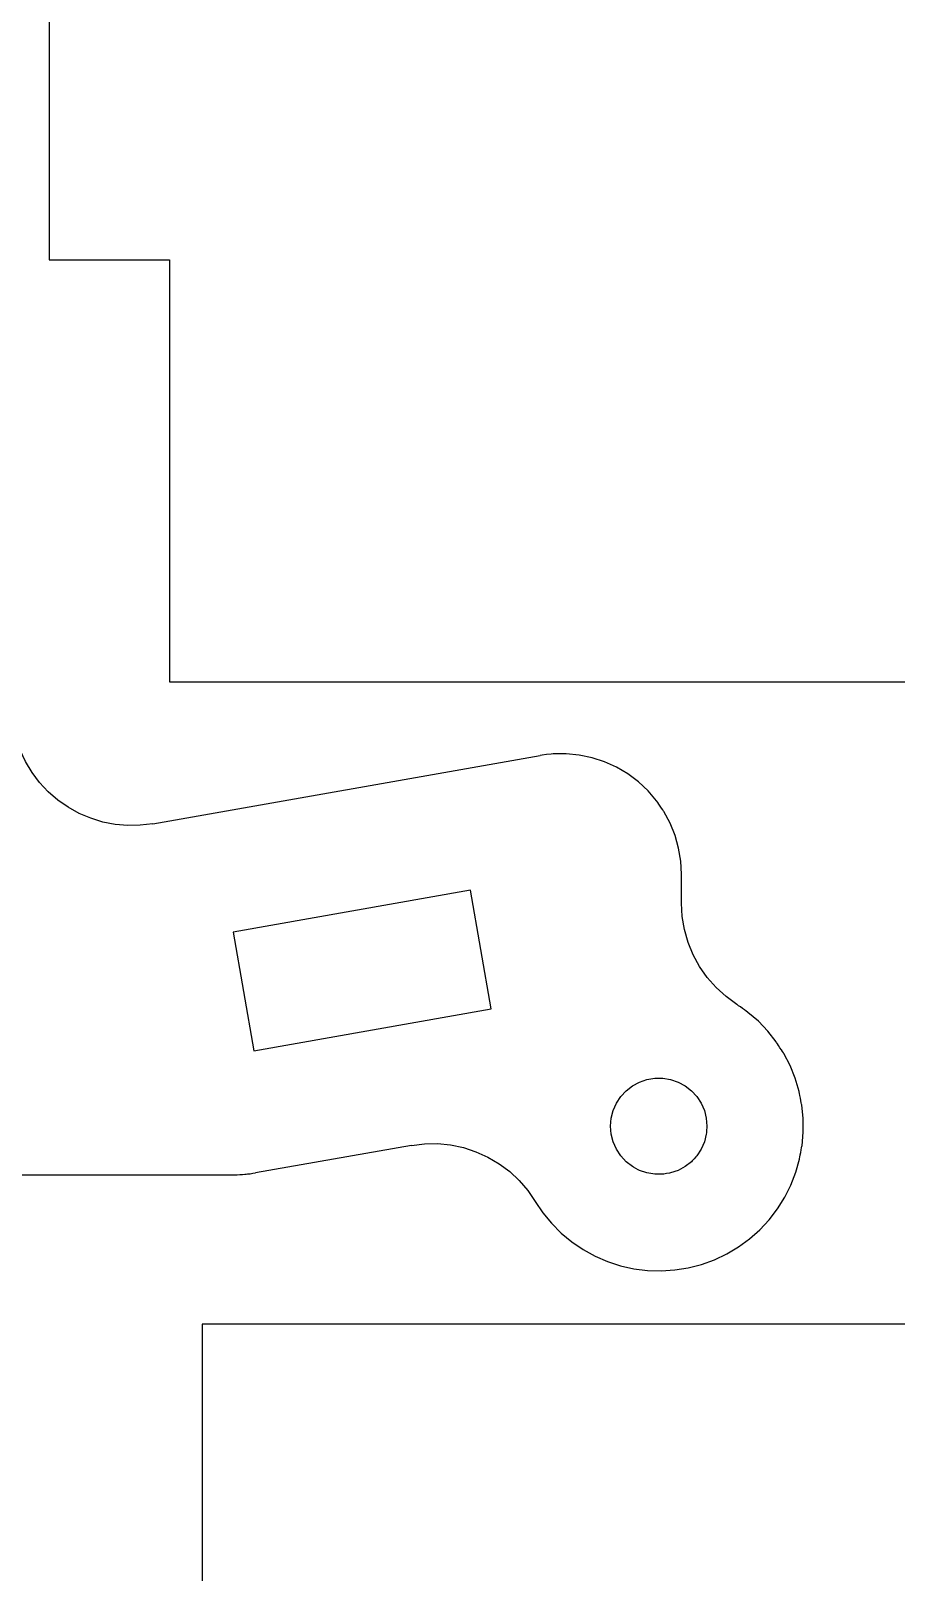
# Model space of a CAD drawing. Header units: centimetres. Extents: x -35.6 to 35, y -21 to 21.
# Drawn here: x 23.95 to 27.54, y -10.79 to -4.4 of the extents above; entities that cross this region are included whole.
import ezdxf

# ---------------------------------------------------------------- set-up
doc = ezdxf.new("R2010")
doc.units = ezdxf.units.CM
doc.header["$MEASUREMENT"] = 0
doc.layers.add('Capa 1', color=7, linetype='Continuous')

msp = doc.modelspace()

# ---------------------------------------------------------------- linework, layer by layer
at = {"layer": 'Capa 1', "color": 1, "lineweight": 25}
for points in [[(24.02673, -4.35157), (24.02673, -4.35157), (24.02673, -5.35155), (24.02673, -5.35155)], [(24.02673, -5.35155), (24.02673, -5.35155), (24.52675, -5.35155), (24.52675, -5.35155)], [(24.52675, -5.35155), (24.52675, -5.35155), (24.52675, -7.10158), (24.52675, -7.10158)], [(24.52675, -7.10158), (24.52675, -7.10158), (29.02675, -7.10158), (29.02675, -7.10158)], [(24.45713, -7.69051), (24.45713, -7.69051), (26.06421, -7.40712), (26.06421, -7.40712)], [(26.65106, -8.01922), (26.65106, -8.01922), (26.65106, -7.89953), (26.65106, -7.89953)], [(25.77497, -7.96585), (25.77497, -7.96585), (24.79015, -8.13949), (24.79015, -8.13949)], [(25.86179, -8.45826), (25.86179, -8.45826), (25.77497, -7.96585), (25.77497, -7.96585)], [(24.79015, -8.13949), (24.79015, -8.13949), (24.87697, -8.63189), (24.87697, -8.63189)], [(24.87697, -8.63189), (24.87697, -8.63189), (25.86179, -8.45826), (25.86179, -8.45826)], [(25.53035, -9.02439), (25.53035, -9.02439), (24.88286, -9.13859), (24.88286, -9.13859)], [(23.1025, -9.14617), (23.1025, -9.14617), (24.79604, -9.14617), (24.79604, -9.14617)], [(29.16247, -9.76672), (29.16247, -9.76672), (24.66248, -9.76672), (24.66248, -9.76672)], [(24.66248, -9.76672), (24.66248, -9.76672), (24.66248, -11.51674), (24.66248, -11.51674)]]:
    msp.add_open_spline(points, degree=3, dxfattribs=at)
for points, knots in [([(24.45713, -7.69051), (24.45713, -7.69051), (24.40517, -7.69689), (24.40517, -7.69689), (24.40517, -7.69689), (24.40517, -7.69689), (24.35285, -7.69781), (24.35285, -7.69781), (24.35285, -7.69781), (24.35285, -7.69781), (24.30071, -7.69326), (24.30071, -7.69326), (24.30071, -7.69326), (24.30071, -7.69326), (24.24934, -7.68324), (24.24934, -7.68324), (24.24934, -7.68324), (24.24934, -7.68324), (24.19929, -7.66796), (24.19929, -7.66796), (24.19929, -7.66796), (24.19929, -7.66796), (24.15113, -7.6475), (24.15113, -7.6475), (24.15113, -7.6475), (24.15113, -7.6475), (24.10534, -7.62214), (24.10534, -7.62214), (24.10534, -7.62214), (24.10534, -7.62214), (24.06248, -7.59212), (24.06248, -7.59212), (24.06248, -7.59212), (24.06248, -7.59212), (24.02297, -7.55779), (24.02297, -7.55779), (24.02297, -7.55779), (24.02297, -7.55779), (23.98727, -7.51951), (23.98727, -7.51951), (23.98727, -7.51951), (23.98727, -7.51951), (23.9558, -7.47771), (23.9558, -7.47771), (23.9558, -7.47771), (23.9558, -7.47771), (23.92885, -7.43284), (23.92885, -7.43284), (23.92885, -7.43284), (23.92885, -7.43284), (23.90673, -7.38542), (23.90673, -7.38542), (23.90673, -7.38542), (23.90673, -7.38542), (23.88965, -7.33593), (23.88965, -7.33593), (23.88965, -7.33593), (23.88965, -7.33593), (23.8779, -7.28492), (23.8779, -7.28492)], [0, 0, 0, 0, 0.0625, 0.0625, 0.0625, 0.0625, 0.125, 0.125, 0.125, 0.125, 0.1875, 0.1875, 0.1875, 0.1875, 0.25, 0.25, 0.25, 0.25, 0.3125, 0.3125, 0.3125, 0.3125, 0.375, 0.375, 0.375, 0.375, 0.4375, 0.4375, 0.4375, 0.4375, 0.5, 0.5, 0.5, 0.5, 0.5625, 0.5625, 0.5625, 0.5625, 0.625, 0.625, 0.625, 0.625, 0.6875, 0.6875, 0.6875, 0.6875, 0.75, 0.75, 0.75, 0.75, 0.8125, 0.8125, 0.8125, 0.8125, 0.875, 0.875, 0.875, 0.875, 1, 1, 1, 1]), ([(26.65106, -7.89953), (26.65106, -7.89953), (26.64806, -7.84509), (26.64806, -7.84509), (26.64806, -7.84509), (26.64806, -7.84509), (26.6392, -7.79133), (26.6392, -7.79133), (26.6392, -7.79133), (26.6392, -7.79133), (26.62449, -7.73884), (26.62449, -7.73884), (26.62449, -7.73884), (26.62449, -7.73884), (26.60421, -7.68821), (26.60421, -7.68821), (26.60421, -7.68821), (26.60421, -7.68821), (26.57849, -7.64016), (26.57849, -7.64016), (26.57849, -7.64016), (26.57849, -7.64016), (26.54773, -7.59515), (26.54773, -7.59515), (26.54773, -7.59515), (26.54773, -7.59515), (26.51224, -7.55377), (26.51224, -7.55377), (26.51224, -7.55377), (26.51224, -7.55377), (26.47244, -7.51652), (26.47244, -7.51652), (26.47244, -7.51652), (26.47244, -7.51652), (26.42884, -7.48381), (26.42884, -7.48381), (26.42884, -7.48381), (26.42884, -7.48381), (26.38192, -7.45605), (26.38192, -7.45605), (26.38192, -7.45605), (26.38192, -7.45605), (26.33225, -7.43354), (26.33225, -7.43354), (26.33225, -7.43354), (26.33225, -7.43354), (26.28046, -7.41657), (26.28046, -7.41657), (26.28046, -7.41657), (26.28046, -7.41657), (26.22712, -7.40536), (26.22712, -7.40536), (26.22712, -7.40536), (26.22712, -7.40536), (26.17287, -7.40003), (26.17287, -7.40003), (26.17287, -7.40003), (26.17287, -7.40003), (26.11836, -7.40059), (26.11836, -7.40059), (26.11836, -7.40059), (26.11836, -7.40059), (26.06421, -7.40712), (26.06421, -7.40712)], [0, 0, 0, 0, 0.0588235, 0.0588235, 0.0588235, 0.0588235, 0.1176471, 0.1176471, 0.1176471, 0.1176471, 0.1764706, 0.1764706, 0.1764706, 0.1764706, 0.2352941, 0.2352941, 0.2352941, 0.2352941, 0.2941176, 0.2941176, 0.2941176, 0.2941177, 0.3529412, 0.3529412, 0.3529412, 0.3529412, 0.4117647, 0.4117647, 0.4117647, 0.4117647, 0.4705882, 0.4705882, 0.4705882, 0.4705882, 0.5294118, 0.5294118, 0.5294118, 0.5294118, 0.5882353, 0.5882353, 0.5882353, 0.5882353, 0.6470588, 0.6470588, 0.6470588, 0.6470588, 0.7058824, 0.7058824, 0.7058824, 0.7058824, 0.7647059, 0.7647059, 0.7647059, 0.7647059, 0.8235294, 0.8235294, 0.8235294, 0.8235294, 0.8823529, 0.8823529, 0.8823529, 0.882353, 1, 1, 1, 1]), ([(26.88096, -8.44002), (26.88096, -8.44002), (26.83595, -8.40746), (26.83595, -8.40746), (26.83595, -8.40746), (26.83595, -8.40746), (26.79485, -8.37013), (26.79485, -8.37013), (26.79485, -8.37013), (26.79485, -8.37013), (26.75812, -8.32847), (26.75812, -8.32847), (26.75812, -8.32847), (26.75812, -8.32847), (26.72627, -8.283), (26.72627, -8.283), (26.72627, -8.283), (26.72627, -8.283), (26.69963, -8.23424), (26.69963, -8.23424), (26.69963, -8.23424), (26.69963, -8.23424), (26.67857, -8.18288), (26.67857, -8.18288), (26.67857, -8.18288), (26.67857, -8.18288), (26.66333, -8.12947), (26.66333, -8.12947), (26.66333, -8.12947), (26.66333, -8.12947), (26.65412, -8.07468), (26.65412, -8.07468), (26.65412, -8.07468), (26.65412, -8.07468), (26.65106, -8.01922), (26.65106, -8.01922)], [0, 0, 0, 0, 0.1, 0.1, 0.1, 0.1, 0.2, 0.2, 0.2, 0.2, 0.3, 0.3, 0.3, 0.3, 0.4, 0.4, 0.4, 0.4, 0.5, 0.5, 0.5, 0.5, 0.6, 0.6, 0.6, 0.6, 0.7, 0.7, 0.7, 0.7, 0.8, 0.8, 0.8, 0.8, 1, 1, 1, 1]), ([(26.04431, -9.25687), (26.04431, -9.25687), (26.07606, -9.3039), (26.07606, -9.3039), (26.07606, -9.3039), (26.07606, -9.3039), (26.11212, -9.34772), (26.11212, -9.34772), (26.11212, -9.34772), (26.11212, -9.34772), (26.15216, -9.38793), (26.15216, -9.38793), (26.15216, -9.38793), (26.15216, -9.38793), (26.19583, -9.42416), (26.19583, -9.42416), (26.19583, -9.42416), (26.19583, -9.42416), (26.24268, -9.45612), (26.24268, -9.45612), (26.24268, -9.45612), (26.24268, -9.45612), (26.29239, -9.48353), (26.29239, -9.48353), (26.29239, -9.48353), (26.29239, -9.48353), (26.34446, -9.50611), (26.34446, -9.50611), (26.34446, -9.50611), (26.34446, -9.50611), (26.39843, -9.52365), (26.39843, -9.52365), (26.39843, -9.52365), (26.39843, -9.52365), (26.45378, -9.53603), (26.45378, -9.53603), (26.45378, -9.53603), (26.45378, -9.53603), (26.51009, -9.54312), (26.51009, -9.54312), (26.51009, -9.54312), (26.51009, -9.54312), (26.56681, -9.54488), (26.56681, -9.54488), (26.56681, -9.54488), (26.56681, -9.54488), (26.62343, -9.54125), (26.62343, -9.54125), (26.62343, -9.54125), (26.62343, -9.54125), (26.67945, -9.53229), (26.67945, -9.53229), (26.67945, -9.53229), (26.67945, -9.53229), (26.73438, -9.51807), (26.73438, -9.51807), (26.73438, -9.51807), (26.73438, -9.51807), (26.78776, -9.49874), (26.78776, -9.49874), (26.78776, -9.49874), (26.78776, -9.49874), (26.83902, -9.47447), (26.83902, -9.47447), (26.83902, -9.47447), (26.83902, -9.47447), (26.88777, -9.44543), (26.88777, -9.44543), (26.88777, -9.44543), (26.88777, -9.44543), (26.9336, -9.41196), (26.9336, -9.41196), (26.9336, -9.41196), (26.9336, -9.41196), (26.976, -9.37428), (26.976, -9.37428), (26.976, -9.37428), (26.976, -9.37428), (27.0147, -9.33276), (27.0147, -9.33276), (27.0147, -9.33276), (27.0147, -9.33276), (27.04927, -9.28778), (27.04927, -9.28778), (27.04927, -9.28778), (27.04927, -9.28778), (27.07947, -9.23973), (27.07947, -9.23973), (27.07947, -9.23973), (27.07947, -9.23973), (27.10497, -9.18904), (27.10497, -9.18904), (27.10497, -9.18904), (27.10497, -9.18904), (27.12558, -9.13615), (27.12558, -9.13615), (27.12558, -9.13615), (27.12558, -9.13615), (27.1411, -9.08158), (27.1411, -9.08158), (27.1411, -9.08158), (27.1411, -9.08158), (27.1514, -9.02577), (27.1514, -9.02577), (27.1514, -9.02577), (27.1514, -9.02577), (27.15637, -8.96926), (27.15637, -8.96926), (27.15637, -8.96926), (27.15637, -8.96926), (27.15599, -8.91253), (27.15599, -8.91253), (27.15599, -8.91253), (27.15599, -8.91253), (27.15024, -8.85605), (27.15024, -8.85605), (27.15024, -8.85605), (27.15024, -8.85605), (27.13919, -8.80042), (27.13919, -8.80042), (27.13919, -8.80042), (27.13919, -8.80042), (27.12293, -8.74605), (27.12293, -8.74605), (27.12293, -8.74605), (27.12293, -8.74605), (27.10162, -8.69345), (27.10162, -8.69345), (27.10162, -8.69345), (27.10162, -8.69345), (27.07541, -8.64311), (27.07541, -8.64311), (27.07541, -8.64311), (27.07541, -8.64311), (27.04458, -8.59549), (27.04458, -8.59549), (27.04458, -8.59549), (27.04458, -8.59549), (27.00937, -8.55097), (27.00937, -8.55097), (27.00937, -8.55097), (27.00937, -8.55097), (26.97014, -8.50997), (26.97014, -8.50997), (26.97014, -8.50997), (26.97014, -8.50997), (26.92721, -8.4729), (26.92721, -8.4729), (26.92721, -8.4729), (26.92721, -8.4729), (26.88096, -8.44002), (26.88096, -8.44002)], [0, 0, 0, 0, 0.025641, 0.025641, 0.025641, 0.025641, 0.0512821, 0.0512821, 0.0512821, 0.0512821, 0.0769231, 0.0769231, 0.0769231, 0.0769231, 0.1025641, 0.1025641, 0.1025641, 0.1025641, 0.1282051, 0.1282051, 0.1282051, 0.1282051, 0.1538462, 0.1538462, 0.1538462, 0.1538462, 0.1794872, 0.1794872, 0.1794872, 0.1794872, 0.2051282, 0.2051282, 0.2051282, 0.2051282, 0.2307692, 0.2307692, 0.2307692, 0.2307692, 0.2564103, 0.2564103, 0.2564103, 0.2564103, 0.2820513, 0.2820513, 0.2820513, 0.2820513, 0.3076923, 0.3076923, 0.3076923, 0.3076923, 0.3333333, 0.3333333, 0.3333333, 0.3333333, 0.3589744, 0.3589744, 0.3589744, 0.3589744, 0.3846154, 0.3846154, 0.3846154, 0.3846154, 0.4102564, 0.4102564, 0.4102564, 0.4102564, 0.4358974, 0.4358974, 0.4358974, 0.4358974, 0.4615385, 0.4615385, 0.4615385, 0.4615385, 0.4871795, 0.4871795, 0.4871795, 0.4871795, 0.5128205, 0.5128205, 0.5128205, 0.5128205, 0.5384615, 0.5384615, 0.5384615, 0.5384615, 0.5641026, 0.5641026, 0.5641026, 0.5641026, 0.5897436, 0.5897436, 0.5897436, 0.5897436, 0.6153846, 0.6153846, 0.6153846, 0.6153846, 0.6410256, 0.6410256, 0.6410256, 0.6410257, 0.6666667, 0.6666667, 0.6666667, 0.6666667, 0.6923077, 0.6923077, 0.6923077, 0.6923077, 0.7179487, 0.7179487, 0.7179487, 0.7179487, 0.7435897, 0.7435897, 0.7435897, 0.7435898, 0.7692308, 0.7692308, 0.7692308, 0.7692308, 0.7948718, 0.7948718, 0.7948718, 0.7948718, 0.8205128, 0.8205128, 0.8205128, 0.8205128, 0.8461538, 0.8461538, 0.8461538, 0.8461539, 0.8717949, 0.8717949, 0.8717949, 0.8717949, 0.8974359, 0.8974359, 0.8974359, 0.8974359, 0.9230769, 0.9230769, 0.9230769, 0.9230769, 0.9487179, 0.9487179, 0.9487179, 0.948718, 1, 1, 1, 1]), ([(26.75685, -8.94495), (26.75685, -8.94495), (26.75414, -8.91203), (26.75414, -8.91203), (26.75414, -8.91203), (26.75414, -8.91203), (26.74602, -8.88), (26.74602, -8.88), (26.74602, -8.88), (26.74602, -8.88), (26.73276, -8.84977), (26.73276, -8.84977), (26.73276, -8.84977), (26.73276, -8.84977), (26.7147, -8.82211), (26.7147, -8.82211), (26.7147, -8.82211), (26.7147, -8.82211), (26.69233, -8.79781), (26.69233, -8.79781), (26.69233, -8.79781), (26.69233, -8.79781), (26.66626, -8.77752), (26.66626, -8.77752), (26.66626, -8.77752), (26.66626, -8.77752), (26.63719, -8.76179), (26.63719, -8.76179), (26.63719, -8.76179), (26.63719, -8.76179), (26.60594, -8.75106), (26.60594, -8.75106), (26.60594, -8.75106), (26.60594, -8.75106), (26.57337, -8.74563), (26.57337, -8.74563), (26.57337, -8.74563), (26.57337, -8.74563), (26.54035, -8.74563), (26.54035, -8.74563), (26.54035, -8.74563), (26.54035, -8.74563), (26.50776, -8.75106), (26.50776, -8.75106), (26.50776, -8.75106), (26.50776, -8.75106), (26.4765, -8.76179), (26.4765, -8.76179), (26.4765, -8.76179), (26.4765, -8.76179), (26.44747, -8.77752), (26.44747, -8.77752), (26.44747, -8.77752), (26.44747, -8.77752), (26.4214, -8.79781), (26.4214, -8.79781), (26.4214, -8.79781), (26.4214, -8.79781), (26.39903, -8.82211), (26.39903, -8.82211), (26.39903, -8.82211), (26.39903, -8.82211), (26.38097, -8.84977), (26.38097, -8.84977), (26.38097, -8.84977), (26.38097, -8.84977), (26.3677, -8.88), (26.3677, -8.88), (26.3677, -8.88), (26.3677, -8.88), (26.35959, -8.91203), (26.35959, -8.91203), (26.35959, -8.91203), (26.35959, -8.91203), (26.35687, -8.94495), (26.35687, -8.94495), (26.35687, -8.94495), (26.35687, -8.94495), (26.35959, -8.97786), (26.35959, -8.97786), (26.35959, -8.97786), (26.35959, -8.97786), (26.3677, -9.0099), (26.3677, -9.0099), (26.3677, -9.0099), (26.3677, -9.0099), (26.38097, -9.04013), (26.38097, -9.04013), (26.38097, -9.04013), (26.38097, -9.04013), (26.39903, -9.06779), (26.39903, -9.06779), (26.39903, -9.06779), (26.39903, -9.06779), (26.4214, -9.09209), (26.4214, -9.09209), (26.4214, -9.09209), (26.4214, -9.09209), (26.44747, -9.11238), (26.44747, -9.11238), (26.44747, -9.11238), (26.44747, -9.11238), (26.4765, -9.12811), (26.4765, -9.12811), (26.4765, -9.12811), (26.4765, -9.12811), (26.50776, -9.13884), (26.50776, -9.13884), (26.50776, -9.13884), (26.50776, -9.13884), (26.54035, -9.14427), (26.54035, -9.14427), (26.54035, -9.14427), (26.54035, -9.14427), (26.57337, -9.14427), (26.57337, -9.14427), (26.57337, -9.14427), (26.57337, -9.14427), (26.60594, -9.13884), (26.60594, -9.13884), (26.60594, -9.13884), (26.60594, -9.13884), (26.63719, -9.12811), (26.63719, -9.12811), (26.63719, -9.12811), (26.63719, -9.12811), (26.66626, -9.11238), (26.66626, -9.11238), (26.66626, -9.11238), (26.66626, -9.11238), (26.69233, -9.09209), (26.69233, -9.09209), (26.69233, -9.09209), (26.69233, -9.09209), (26.7147, -9.06779), (26.7147, -9.06779), (26.7147, -9.06779), (26.7147, -9.06779), (26.73276, -9.04013), (26.73276, -9.04013), (26.73276, -9.04013), (26.73276, -9.04013), (26.74602, -9.0099), (26.74602, -9.0099), (26.74602, -9.0099), (26.74602, -9.0099), (26.75414, -8.97786), (26.75414, -8.97786), (26.75414, -8.97786), (26.75414, -8.97786), (26.75685, -8.94495), (26.75685, -8.94495)], [0, 0, 0, 0, 0.025641, 0.025641, 0.025641, 0.025641, 0.0512821, 0.0512821, 0.0512821, 0.0512821, 0.0769231, 0.0769231, 0.0769231, 0.0769231, 0.1025641, 0.1025641, 0.1025641, 0.1025641, 0.1282051, 0.1282051, 0.1282051, 0.1282051, 0.1538462, 0.1538462, 0.1538462, 0.1538462, 0.1794872, 0.1794872, 0.1794872, 0.1794872, 0.2051282, 0.2051282, 0.2051282, 0.2051282, 0.2307692, 0.2307692, 0.2307692, 0.2307692, 0.2564103, 0.2564103, 0.2564103, 0.2564103, 0.2820513, 0.2820513, 0.2820513, 0.2820513, 0.3076923, 0.3076923, 0.3076923, 0.3076923, 0.3333333, 0.3333333, 0.3333333, 0.3333333, 0.3589744, 0.3589744, 0.3589744, 0.3589744, 0.3846154, 0.3846154, 0.3846154, 0.3846154, 0.4102564, 0.4102564, 0.4102564, 0.4102564, 0.4358974, 0.4358974, 0.4358974, 0.4358974, 0.4615385, 0.4615385, 0.4615385, 0.4615385, 0.4871795, 0.4871795, 0.4871795, 0.4871795, 0.5128205, 0.5128205, 0.5128205, 0.5128205, 0.5384615, 0.5384615, 0.5384615, 0.5384615, 0.5641026, 0.5641026, 0.5641026, 0.5641026, 0.5897436, 0.5897436, 0.5897436, 0.5897436, 0.6153846, 0.6153846, 0.6153846, 0.6153846, 0.6410256, 0.6410256, 0.6410256, 0.6410257, 0.6666667, 0.6666667, 0.6666667, 0.6666667, 0.6923077, 0.6923077, 0.6923077, 0.6923077, 0.7179487, 0.7179487, 0.7179487, 0.7179487, 0.7435897, 0.7435897, 0.7435897, 0.7435898, 0.7692308, 0.7692308, 0.7692308, 0.7692308, 0.7948718, 0.7948718, 0.7948718, 0.7948718, 0.8205128, 0.8205128, 0.8205128, 0.8205128, 0.8461538, 0.8461538, 0.8461538, 0.8461539, 0.8717949, 0.8717949, 0.8717949, 0.8717949, 0.8974359, 0.8974359, 0.8974359, 0.8974359, 0.9230769, 0.9230769, 0.9230769, 0.9230769, 0.9487179, 0.9487179, 0.9487179, 0.948718, 1, 1, 1, 1]), ([(25.53035, -9.02439), (25.53035, -9.02439), (25.58443, -9.0179), (25.58443, -9.0179), (25.58443, -9.0179), (25.58443, -9.0179), (25.63887, -9.01727), (25.63887, -9.01727), (25.63887, -9.01727), (25.63887, -9.01727), (25.69309, -9.0226), (25.69309, -9.0226), (25.69309, -9.0226), (25.69309, -9.0226), (25.74636, -9.03378), (25.74636, -9.03378), (25.74636, -9.03378), (25.74636, -9.03378), (25.79814, -9.05071), (25.79814, -9.05071), (25.79814, -9.05071), (25.79814, -9.05071), (25.84775, -9.07315), (25.84775, -9.07315), (25.84775, -9.07315), (25.84775, -9.07315), (25.89463, -9.10084), (25.89463, -9.10084), (25.89463, -9.10084), (25.89463, -9.10084), (25.93823, -9.13347), (25.93823, -9.13347), (25.93823, -9.13347), (25.93823, -9.13347), (25.97799, -9.17069), (25.97799, -9.17069), (25.97799, -9.17069), (25.97799, -9.17069), (26.01352, -9.21197), (26.01352, -9.21197), (26.01352, -9.21197), (26.01352, -9.21197), (26.04431, -9.25687), (26.04431, -9.25687)], [0, 0, 0, 0, 0.0833333, 0.0833333, 0.0833333, 0.0833333, 0.1666667, 0.1666667, 0.1666667, 0.1666667, 0.25, 0.25, 0.25, 0.25, 0.3333333, 0.3333333, 0.3333333, 0.3333333, 0.4166667, 0.4166667, 0.4166667, 0.4166667, 0.5, 0.5, 0.5, 0.5, 0.5833333, 0.5833333, 0.5833333, 0.5833333, 0.6666667, 0.6666667, 0.6666667, 0.6666667, 0.75, 0.75, 0.75, 0.75, 0.8333333, 0.8333333, 0.8333333, 0.8333333, 1, 1, 1, 1]), ([(24.79604, -9.14617), (24.79604, -9.14617), (24.80694, -9.14607), (24.80694, -9.14607), (24.80694, -9.14607), (24.80694, -9.14607), (24.81785, -9.14571), (24.81785, -9.14571), (24.81785, -9.14571), (24.81785, -9.14571), (24.82875, -9.14511), (24.82875, -9.14511), (24.82875, -9.14511), (24.82875, -9.14511), (24.83961, -9.14427), (24.83961, -9.14427), (24.83961, -9.14427), (24.83961, -9.14427), (24.85048, -9.14321), (24.85048, -9.14321), (24.85048, -9.14321), (24.85048, -9.14321), (24.86131, -9.1419), (24.86131, -9.1419), (24.86131, -9.1419), (24.86131, -9.1419), (24.8721, -9.14035), (24.8721, -9.14035), (24.8721, -9.14035), (24.8721, -9.14035), (24.88286, -9.13859), (24.88286, -9.13859)], [0, 0, 0, 0, 0.1111111, 0.1111111, 0.1111111, 0.1111111, 0.2222222, 0.2222222, 0.2222222, 0.2222222, 0.3333333, 0.3333333, 0.3333333, 0.3333333, 0.4444444, 0.4444444, 0.4444444, 0.4444445, 0.5555556, 0.5555556, 0.5555556, 0.5555556, 0.6666667, 0.6666667, 0.6666667, 0.6666667, 0.7777778, 0.7777778, 0.7777778, 0.7777778, 1, 1, 1, 1])]:
    msp.add_open_spline(points, degree=3, knots=knots, dxfattribs=at)

doc.saveas('drawing.dxf')
